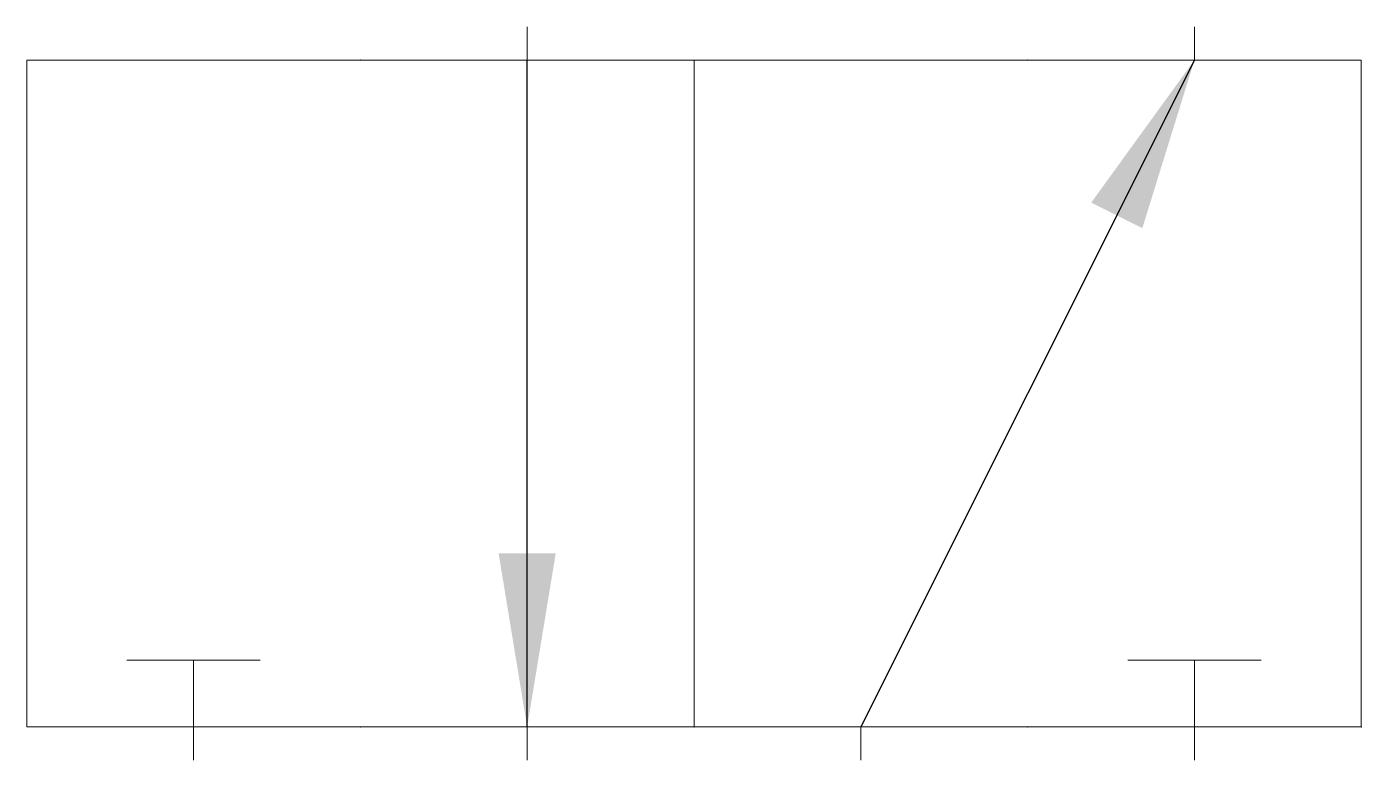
# Model space of a CAD drawing. Header units: millimetres. Extents: x -7.2 to 12, y 0 to 10.6.
import ezdxf

# ---------------------------------------------------------------- set-up
doc = ezdxf.new("R2010")
doc.units = ezdxf.units.MM
doc.layers.add('main', color=7, linetype='CONTINUOUS', lineweight=18)
doc.styles.get("Standard").update_dxf_attribs({"font": 'txt', "width": 0.75})
doc.dimstyles.get("Standard").update_dxf_attribs({"dimtxt": 2.5, "dimasz": 2.5, "dimexe": 1.25, "dimexo": 0.625, "dimtad": 1, "dimtxsty": 'Standard', "dimcen": 2.5, "dimadec": 0, "dimazin": 0, "dimtfac": 1, "dimtmove": 0, "dimatfit": 3, "dimfxl": 1, "dimarcsym": 0})

msp = doc.modelspace()

# ---------------------------------------------------------------- linework, layer by layer
at = {"layer": 'main'}
for p, q in [((0, 10.08), (0, 10.56)), ((9.6, 10.08), (9.6, 10.56)), ((-7.2, 0.48), (-7.2, 10.08)), ((-7.2, 10.08), (-2.4, 10.08)), ((-2.4, 10.08), (2.4, 10.08)), ((2.4, 10.08), (2.4, 0.48)), ((2.4, 10.08), (7.2, 10.08)), ((7.2, 10.08), (12, 10.08)), ((12, 10.08), (12, 0.48)), ((-5.76, 1.44), (-3.84, 1.44)), ((-4.8, 0.48), (-4.8, 1.44)), ((8.64, 1.44), (10.56, 1.44)), ((9.6, 0.48), (9.6, 1.44)), ((-2.4, 0.48), (-7.2, 0.48)), ((-4.8, 0.48), (-4.8, 0)), ((2.4, 0.48), (-2.4, 0.48)), ((0, 0.48), (0, 0)), ((7.2, 0.48), (2.4, 0.48)), ((4.8, 0.48), (4.8, 0)), ((12, 0.48), (7.2, 0.48)), ((9.6, 0.48), (9.6, 0))]:
    msp.add_line(p, q, dxfattribs=at)
for p in [(-2.4, 10.08), (7.2, 10.08), (-2.4, 0.48), (2.4, 0.48), (7.2, 0.48), (12, 0.48)]:
    msp.add_point(p, dxfattribs=at)

# ---------------------------------------------------------------- leaders
for points in [[(0, 0.48), (0, 10.08)], [(9.6, 10.08), (4.8, 0.48)]]:
    msp.add_leader(points, dimstyle='Standard', dxfattribs=at)

doc.saveas('drawing.dxf')
